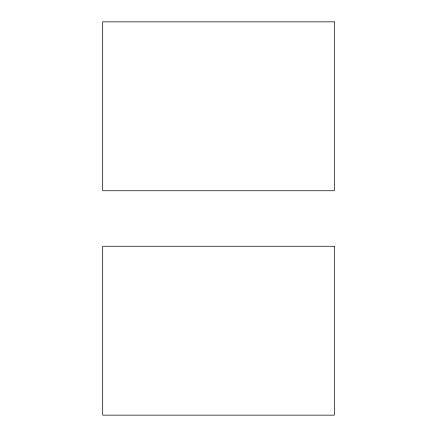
<?xml version="1.0" encoding="UTF-8"?>
<svg xmlns="http://www.w3.org/2000/svg" width="437" height="437" viewBox="0 0 437 437"><rect width="100%" height="100%" fill="white"/><g stroke="black" fill="none" stroke-linecap="round" stroke-linejoin="round"><path stroke-width="0.66" d="M334.316 21.85L102.684 21.85L102.684 190.75L334.316 190.75L334.316 21.85M334.316 246.25L102.684 246.25L102.684 415.15L334.316 415.15L334.316 246.25"/></g></svg>
